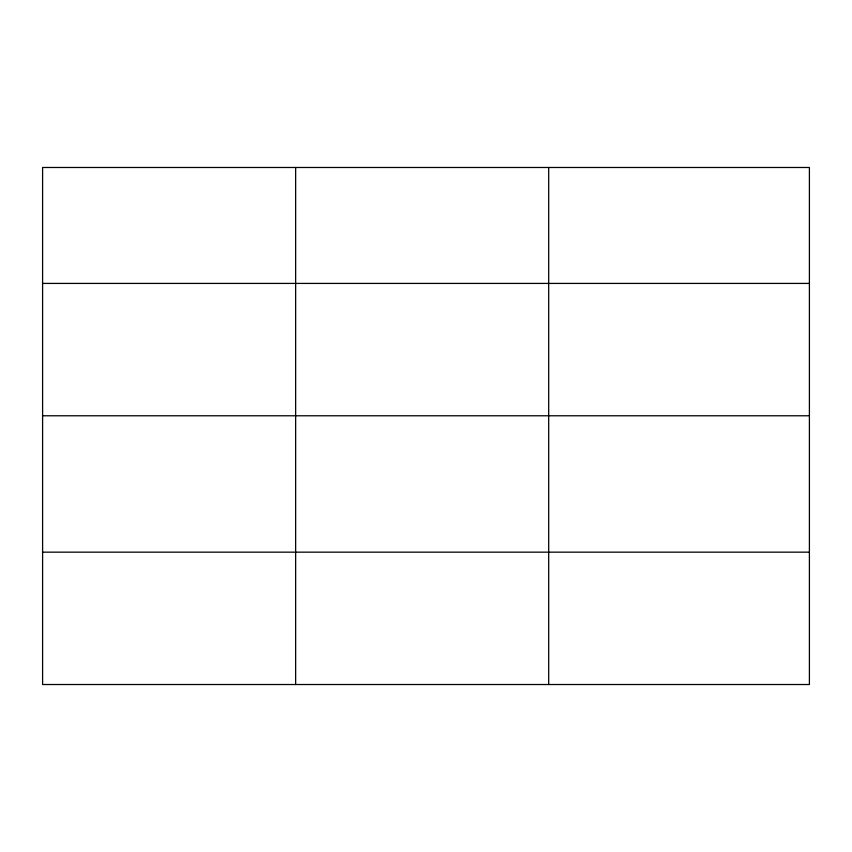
<?xml version="1.0" encoding="UTF-8"?>
<svg xmlns="http://www.w3.org/2000/svg" width="852" height="852" viewBox="0 0 852 852"><rect width="100%" height="100%" fill="white"/><g stroke="black" fill="none" stroke-linecap="round" stroke-linejoin="round"><path stroke-width="1.28" d="M809.4 415.776L809.4 167.482L42.6 167.482L42.6 684.518L809.4 684.518L809.4 415.776L42.6 415.776M42.6 283.418L809.4 283.418M42.6 552.16L809.4 552.16M548.688 167.482L548.688 684.518M295.644 167.482L295.644 684.518"/></g></svg>
